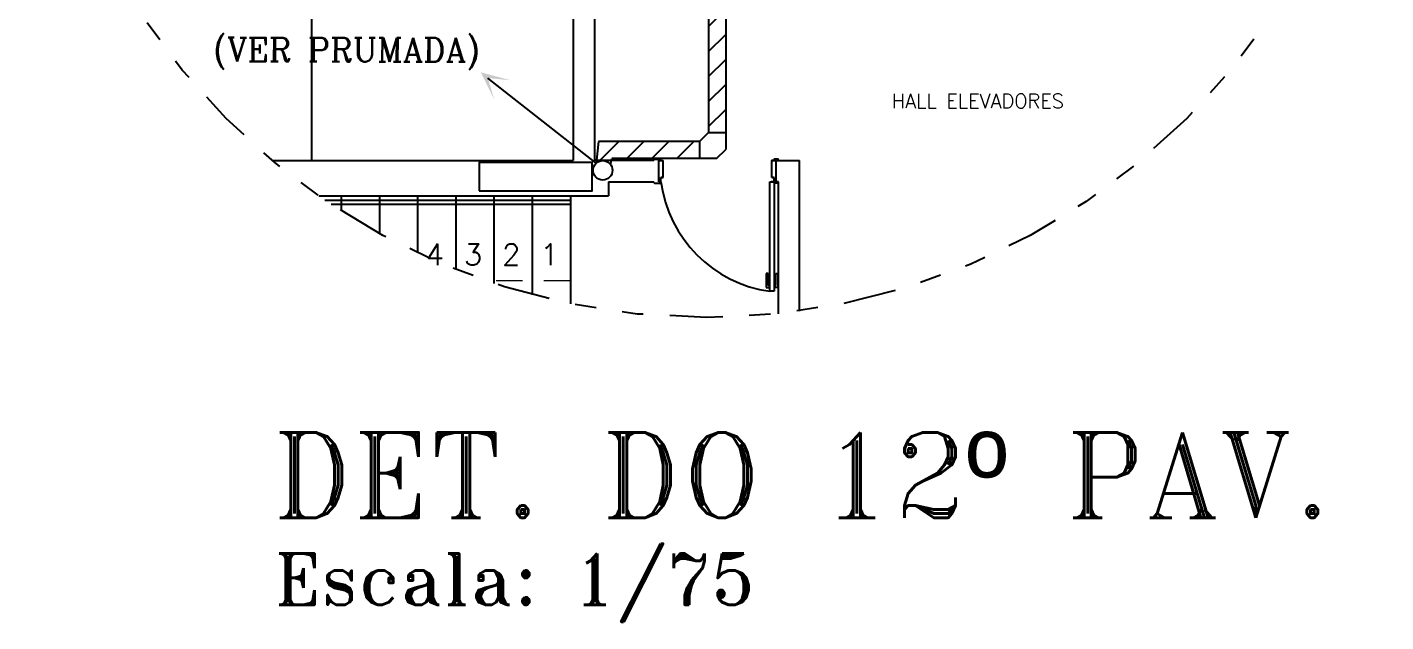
# Model space of a CAD drawing. Extents: x 544 to 914, y -40 to 56.
# Drawn here: x 567.36 to 573.77, y 17.33 to 20.13 of the extents above; entities that cross this region are included whole.
import ezdxf
from ezdxf.enums import TextEntityAlignment as Align

# ---------------------------------------------------------------- set-up
doc = ezdxf.new("R2010")
doc.units = 0
doc.header["$LTSCALE"] = 0.5
doc.header["$MEASUREMENT"] = 0
doc.linetypes.add('DIVIDE', pattern=[1.25, 0.5, -0.25, 0, -0.25, 0, -0.25])
doc.linetypes.add('HIDDEN', pattern=[0.375, 0.25, -0.125])
for name, color, linetype in [('3', 1, 'CONTINUOUS'), ('A-01', 1, 'CONTINUOUS'), ('A-02', 2, 'CONTINUOUS'), ('A-05', 5, 'CONTINUOUS'), ('Carimbo', 2, 'CONTINUOUS'), ('ELE-ELETROCALHA', 250, 'CONTINUOUS'), ('h2o_contador', 2, 'CONTINUOUS'), ('PORTA', 2, 'CONTINUOUS'), ('Proj', 1, 'HIDDEN'), ('S4', 4, 'CONTINUOUS'), ('SETAS', 1, 'CONTINUOUS'), ('TEXTO', 7, 'CONTINUOUS'), ('Título', 3, 'CONTINUOUS')]:
    doc.layers.add(name, color=color, linetype=linetype)
doc.layers.add('ARQ-HAC', color=8, linetype='CONTINUOUS', lineweight=9)
doc.styles.add('r80', font='romans.shx', dxfattribs={"height": 0.175})
doc.styles.add('ROMANC', font='romanc.shx')
doc.styles.add('ROMANT', font='romant', dxfattribs={"height": 0.2})
doc.styles.add('T20', font='simplex.shx', dxfattribs={"height": 0.1})
pattern_1 = [(45, (-1470.03608, 204.31281), (-0.058925565, 0.058925565), [])]

msp = doc.modelspace()

# ---------------------------------------------------------------- hatches: boundary and pattern name
at = {"layer": 'ELE-ELETROCALHA', "ltscale": 0.06}
h = msp.add_hatch(dxfattribs=at)
h.set_pattern_fill('ANSI31', color=256, scale=0.666667, style=0)
h.set_pattern_definition(pattern_1)
h.paths.add_polyline_path([(570.6559, 20.3901), (570.5756, 20.3901), (570.5756, 19.6318), (570.6559, 19.6318)])
h = msp.add_hatch(dxfattribs=at)
h.set_pattern_fill('ANSI31', color=256, scale=0.666667, style=0)
h.set_pattern_definition(pattern_1)
h.paths.add_polyline_path([(570.5325, 19.509), (570.5325, 19.5893), (570.0566, 19.5893), (570.0467, 19.5), (570.1178, 19.5), (570.1201, 19.509)])

# ---------------------------------------------------------------- linework, layer by layer
at = {"layer": '3', "color": 6}
msp.add_lwpolyline([(569.494, 19.3567), (570.0274, 19.3567), (570.0274, 19.49), (569.494, 19.49), (569.494, 19.3567)], dxfattribs=at)
at = {"layer": 'A-01', "color": 9}
msp.add_line((568.704, 21.6067), (568.704, 19.5), dxfattribs=at)
at = {"layer": 'A-02', "color": 9}
for p, q in [((568.7672, 19.3134), (569.924, 19.3134)), ((568.797, 19.2934), (569.924, 19.2934)), ((568.844, 19.3334), (568.844, 19.2627)), ((569.024, 19.3334), (569.024, 19.156)), ((569.204, 19.3334), (569.204, 19.0644)), ((569.384, 19.3334), (569.384, 18.9865)), ((569.564, 19.3334), (569.564, 18.9212)), ((569.744, 19.3334), (569.744, 18.8677)), ((569.924, 19.3334), (569.924, 18.8254))]:
    msp.add_line(p, q, dxfattribs=at)
at = {"layer": 'A-05', "color": 4}
for p, q in [((569.9374, 20.62), (569.9374, 19.5)), ((569.9374, 20.62), (569.9374, 19.5)), ((570.0374, 20.62), (570.0374, 19.5)), ((568.5191, 19.5), (569.9374, 19.5)), ((568.5191, 19.5), (569.9374, 19.5)), ((570.3174, 19.5), (570.0374, 19.5)), ((570.3407, 19.4), (570.3407, 19.5)), ((570.8707, 19.5), (571.004, 19.5)), ((570.894, 19.4), (570.894, 19.5)), ((571.004, 18.7907), (571.004, 19.5)), ((570.104, 19.4), (570.3174, 19.4)), ((570.104, 19.4), (570.104, 19.3334)), ((570.904, 19.4), (570.8707, 19.4)), ((570.904, 18.7785), (570.904, 19.4)), ((568.738, 19.3334), (570.104, 19.3334))]:
    msp.add_line(p, q, dxfattribs=at)
at = {"layer": 'ARQ-HAC', "linetype": 'HIDDEN'}
msp.add_line((569.924, 18.9334), (569.5277, 18.9334), dxfattribs=at)
at = {"layer": 'ELE-ELETROCALHA', "ltscale": 0.06}
for p, q in [((570.5756, 23.3698), (570.5756, 19.6318)), ((570.6559, 23.3698), (570.6559, 19.5515)), ((570.5325, 19.5893), (570.5756, 19.6318)), ((570.5756, 19.6318), (570.6559, 19.6318)), ((570.0566, 19.5893), (570.0452, 19.4869)), ((570.5325, 19.5893), (570.0566, 19.5893)), ((570.5325, 19.5893), (570.5325, 19.509)), ((570.6127, 19.509), (570.6559, 19.5515)), ((570.113, 19.4811), (570.1201, 19.509)), ((570.6127, 19.509), (570.1201, 19.509))]:
    msp.add_line(p, q, dxfattribs=at)
at = {"layer": 'PORTA', "color": 9}
for p, q in [((570.3174, 19.5), (570.3174, 19.5034)), ((570.3174, 19.5), (570.3174, 19.5)), ((570.3207, 19.5067), (570.3474, 19.5067)), ((570.3407, 19.5), (570.3607, 19.5)), ((570.3507, 19.5), (570.3507, 19.5034)), ((570.3607, 19.42), (570.3607, 19.5)), ((570.874, 19.42), (570.874, 19.5)), ((570.894, 19.5), (570.874, 19.5)), ((570.884, 19.5), (570.884, 19.5034)), ((570.9007, 19.5067), (570.8874, 19.5067)), ((570.904, 19.5), (570.904, 19.5034)), ((570.9174, 19.5), (570.9174, 19.5)), ((570.3174, 19.3967), (570.3174, 19.4)), ((570.3407, 19.4), (570.3507, 19.4)), ((570.3507, 19.4), (570.3507, 19.42)), ((570.3607, 19.42), (570.3507, 19.42)), ((570.3507, 19.42), (570.3607, 19.42)), ((570.3507, 19.3967), (570.3507, 19.4)), ((570.864, 19.4), (570.884, 19.4)), ((570.864, 18.884), (570.864, 19.4)), ((570.884, 19.42), (570.874, 19.42)), ((570.874, 19.42), (570.884, 19.42)), ((570.884, 19.4), (570.884, 19.42)), ((570.884, 19.4), (570.884, 18.884)), ((570.894, 19.4), (570.884, 19.4)), ((570.3207, 19.3934), (570.3474, 19.3934)), ((570.904, 19.3934), (570.8874, 19.3934)), ((570.8557, 18.968), (570.8464, 18.968)), ((570.8464, 18.968), (570.8464, 18.9026)), ((570.8557, 18.9586), (570.8557, 18.968)), ((570.8557, 18.912), (570.8557, 18.9586)), ((570.8557, 18.9586), (570.8557, 18.9586)), ((570.8924, 18.9586), (570.8924, 18.968)), ((570.8924, 18.968), (570.9017, 18.968)), ((570.8924, 18.912), (570.8924, 18.9586)), ((570.8924, 18.9586), (570.8924, 18.9586)), ((570.9017, 18.968), (570.9017, 18.9026)), ((570.8464, 18.9026), (570.864, 18.9026)), ((570.864, 18.912), (570.8557, 18.912)), ((570.884, 18.912), (570.8924, 18.912)), ((570.9017, 18.9026), (570.884, 18.9026)), ((570.884, 18.884), (570.864, 18.884))]:
    msp.add_line(p, q, dxfattribs=at)
for centre, radius, start, end in [((570.3207, 19.5034), 0.00333, 90, 180), ((570.3474, 19.5034), 0.00333, 0, 90), ((570.8874, 19.5034), 0.00333, 90, 180), ((570.9007, 19.5034), 0.00333, 0, 90), ((570.946, 19.4788), 0.6005, 187.54236, 262.15658), ((570.3207, 19.3967), 0.00333, 180, 270), ((570.3474, 19.3967), 0.00333, 270, 0), ((570.8874, 19.3967), 0.00333, 180, 270)]:
    msp.add_arc(centre, radius, start, end, dxfattribs=at)
at = {"layer": 'Proj', "color": 9, "linetype": 'DIVIDE'}
msp.add_circle((570.5654, 21.9615), 3.201, dxfattribs=at)
at = {"layer": 'S4'}
msp.add_circle((570.0765, 19.4536), 0.0457, dxfattribs=at)
at = {"layer": 'SETAS', "color": 5}
msp.add_line((570.0452, 19.4869), (569.5352, 19.8877), dxfattribs=at)
at = {"layer": 'SETAS', "color": 1}
for points in [[(569.5022, 19.9147), (569.5658, 19.7852), (569.5352, 19.8877), (569.5658, 19.7852)], [(569.5022, 19.9147), (569.6417, 19.8777), (569.5352, 19.8877), (569.6417, 19.8777)]]:
    msp.add_solid(points, dxfattribs=at)

# ---------------------------------------------------------------- texts
at = {"layer": 'Carimbo', "color": 3, "style": 'ROMANT'}
msp.add_text('DET. DO 12º PAV.', height=0.401684, dxfattribs=at).set_placement((568.52, 17.8179, 0))
at = {"layer": 'Carimbo', "color": 15, "style": 'ROMANT'}
msp.add_text('Escala: 1/75', height=0.24101, dxfattribs=at).set_placement((568.5317, 17.4081, -6.7046))
at = {"layer": 'h2o_contador', "color": 9, "style": 'r80'}
for s, p in [('4', (569.2854, 19.0567)), ('3', (569.4654, 19.0567)), ('2', (569.6454, 19.0567)), ('1', (569.8254, 19.0567))]:
    msp.add_text(s, height=0.1, dxfattribs=at).set_placement(p, align=Align.MIDDLE)
at = {"layer": 'TEXTO', "color": 250, "style": 'ROMANC'}
msp.add_text('(VER PRUMADA)', height=0.112381, rotation=359.922, dxfattribs=at).set_placement((568.2384, 19.9659))
at = {"layer": 'Título', "color": 9, "style": 'T20'}
msp.add_text('HALL ELEVADORES', height=0.066667, dxfattribs=at).set_placement((571.4383, 19.7466))

doc.saveas('drawing.dxf')
